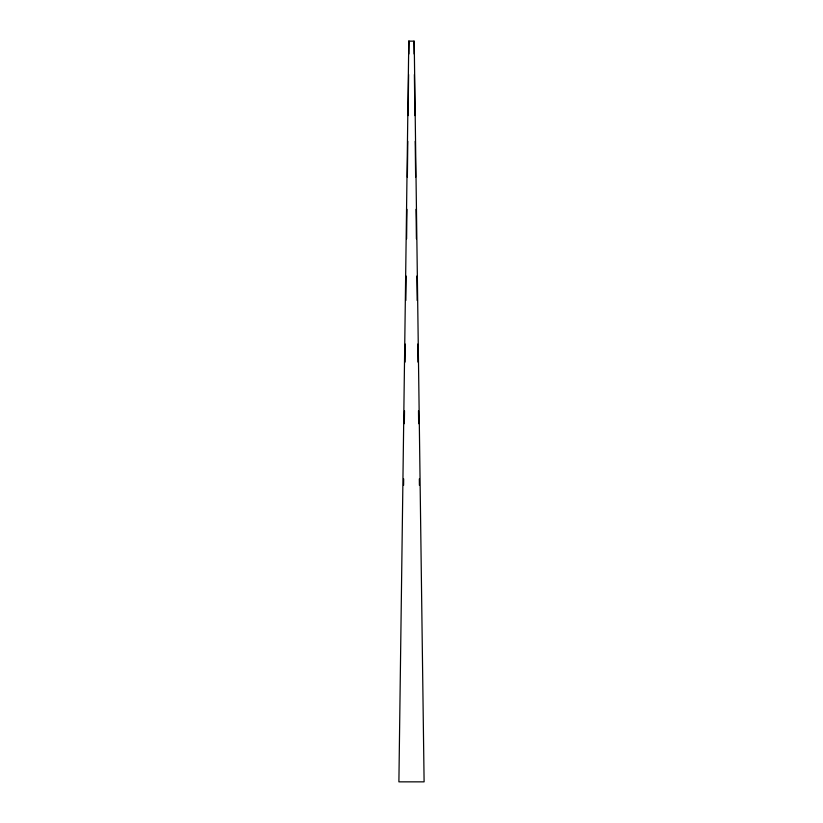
<?xml version="1.0" encoding="UTF-8"?>
<svg xmlns="http://www.w3.org/2000/svg" width="823" height="823" viewBox="0 0 823 823"><rect width="100%" height="100%" fill="white"/><g stroke="black" fill="none" stroke-linecap="round" stroke-linejoin="round"><path stroke-width="1.23" d="M403.599 485.313L403.671 478.893M404.35 423.691L404.505 410.862M405.101 362.079L405.317 344.107M405.852 300.457L406.151 276.065M406.603 238.845L406.963 209.32M407.364 177.223L407.796 141.278M408.115 115.601L408.609 74.523M408.866 53.989L409.021 41.15M413.979 41.15L414.134 53.989M414.391 74.523L414.885 115.601M415.204 141.278L415.636 177.223M416.037 209.32L416.397 238.845M416.85 276.065L417.148 300.457M417.683 344.107L417.899 362.079M418.496 410.862L418.65 423.691M419.329 478.893L419.401 485.313M408.794 41.15L398.898 781.85L424.102 781.85L414.206 41.15L408.794 41.15"/></g></svg>
